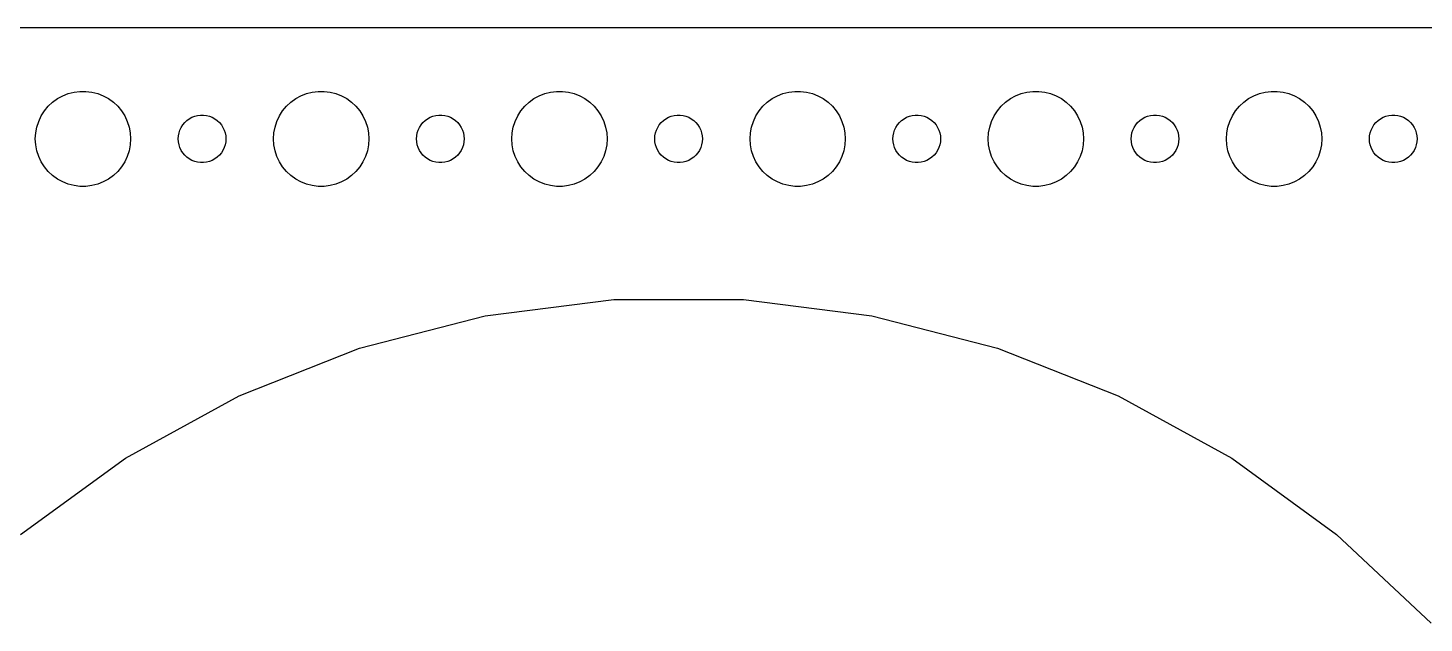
# Model space of a CAD drawing. Header units: metres. Extents: x -344 to 344, y -82 to 82.
# Drawn here: x -176 to -88.1, y 44.5 to 82 of the extents above; entities that cross this region are included whole.
import ezdxf

# ---------------------------------------------------------------- set-up
doc = ezdxf.new("R2010")
doc.units = ezdxf.units.M

msp = doc.modelspace()

# ---------------------------------------------------------------- linework, layer by layer
for p, q in [((339.814, 81.9901), (-339.814, 81.9901)), ((-174.412, 77.3115), (-174.107, 77.533)), ((-174.107, 77.533), (-173.777, 77.7145)), ((-173.777, 77.7145), (-173.427, 77.8532)), ((-173.427, 77.8532), (-173.062, 77.9469)), ((-173.062, 77.9469), (-172.688, 77.9941)), ((-172.688, 77.9941), (-172.312, 77.9941)), ((-172.312, 77.9941), (-171.938, 77.9469)), ((-171.938, 77.9469), (-171.573, 77.8532)), ((-171.573, 77.8532), (-171.223, 77.7145)), ((-171.223, 77.7145), (-170.893, 77.533)), ((-170.893, 77.533), (-170.588, 77.3115)), ((-159.412, 77.3115), (-159.107, 77.533)), ((-159.107, 77.533), (-158.777, 77.7145)), ((-158.777, 77.7145), (-158.427, 77.8532)), ((-158.427, 77.8532), (-158.062, 77.9469)), ((-158.062, 77.9469), (-157.688, 77.9941)), ((-157.688, 77.9941), (-157.312, 77.9941)), ((-157.312, 77.9941), (-156.938, 77.9469)), ((-156.938, 77.9469), (-156.573, 77.8532)), ((-156.573, 77.8532), (-156.223, 77.7145)), ((-156.223, 77.7145), (-155.893, 77.533)), ((-155.893, 77.533), (-155.588, 77.3115)), ((-144.412, 77.3115), (-144.107, 77.533)), ((-144.107, 77.533), (-143.777, 77.7145)), ((-143.777, 77.7145), (-143.427, 77.8532)), ((-143.427, 77.8532), (-143.062, 77.9469)), ((-143.062, 77.9469), (-142.688, 77.9941)), ((-142.688, 77.9941), (-142.312, 77.9941)), ((-142.312, 77.9941), (-141.938, 77.9469)), ((-141.938, 77.9469), (-141.573, 77.8532)), ((-141.573, 77.8532), (-141.223, 77.7145)), ((-141.223, 77.7145), (-140.893, 77.533)), ((-140.893, 77.533), (-140.588, 77.3115)), ((-129.412, 77.3115), (-129.107, 77.533)), ((-129.107, 77.533), (-128.777, 77.7145)), ((-128.777, 77.7145), (-128.427, 77.8532)), ((-128.427, 77.8532), (-128.062, 77.9469)), ((-128.062, 77.9469), (-127.688, 77.9941)), ((-127.688, 77.9941), (-127.312, 77.9941)), ((-127.312, 77.9941), (-126.938, 77.9469)), ((-126.938, 77.9469), (-126.573, 77.8532)), ((-126.573, 77.8532), (-126.223, 77.7145)), ((-126.223, 77.7145), (-125.893, 77.533)), ((-125.893, 77.533), (-125.588, 77.3115)), ((-114.412, 77.3115), (-114.107, 77.533)), ((-114.107, 77.533), (-113.777, 77.7145)), ((-113.777, 77.7145), (-113.427, 77.8532)), ((-113.427, 77.8532), (-113.062, 77.9469)), ((-113.062, 77.9469), (-112.688, 77.9941)), ((-112.688, 77.9941), (-112.312, 77.9941)), ((-112.312, 77.9941), (-111.938, 77.9469)), ((-111.938, 77.9469), (-111.573, 77.8532)), ((-111.573, 77.8532), (-111.223, 77.7145)), ((-111.223, 77.7145), (-110.893, 77.533)), ((-110.893, 77.533), (-110.588, 77.3115)), ((-99.4123, 77.3115), (-99.1075, 77.533)), ((-99.1075, 77.533), (-98.7773, 77.7145)), ((-98.7773, 77.7145), (-98.427, 77.8532)), ((-98.427, 77.8532), (-98.0621, 77.9469)), ((-98.0621, 77.9469), (-97.6884, 77.9941)), ((-97.6884, 77.9941), (-97.3116, 77.9941)), ((-97.3116, 77.9941), (-96.9379, 77.9469)), ((-96.9379, 77.9469), (-96.573, 77.8532)), ((-96.573, 77.8532), (-96.2227, 77.7145)), ((-96.2227, 77.7145), (-95.8925, 77.533)), ((-95.8925, 77.533), (-95.5877, 77.3115)), ((-175.129, 76.4453), (-174.927, 76.7634)), ((-174.927, 76.7634), (-174.687, 77.0536)), ((-174.687, 77.0536), (-174.412, 77.3115)), ((-170.588, 77.3115), (-170.313, 77.0536)), ((-170.313, 77.0536), (-170.073, 76.7634)), ((-170.073, 76.7634), (-169.871, 76.4453)), ((-165.281, 76.4734), (-165.094, 76.497)), ((-165.094, 76.497), (-164.906, 76.497)), ((-164.906, 76.497), (-164.719, 76.4734)), ((-160.129, 76.4453), (-159.927, 76.7634)), ((-159.927, 76.7634), (-159.687, 77.0536)), ((-159.687, 77.0536), (-159.412, 77.3115)), ((-155.588, 77.3115), (-155.313, 77.0536)), ((-155.313, 77.0536), (-155.073, 76.7634)), ((-155.073, 76.7634), (-154.871, 76.4453)), ((-150.281, 76.4734), (-150.094, 76.497)), ((-150.094, 76.497), (-149.906, 76.497)), ((-149.906, 76.497), (-149.719, 76.4734)), ((-145.129, 76.4453), (-144.927, 76.7634)), ((-144.927, 76.7634), (-144.687, 77.0536)), ((-144.687, 77.0536), (-144.412, 77.3115)), ((-140.588, 77.3115), (-140.313, 77.0536)), ((-140.313, 77.0536), (-140.073, 76.7634)), ((-140.073, 76.7634), (-139.871, 76.4453)), ((-135.281, 76.4734), (-135.094, 76.497)), ((-135.094, 76.497), (-134.906, 76.497)), ((-134.906, 76.497), (-134.719, 76.4734)), ((-130.129, 76.4453), (-129.927, 76.7634)), ((-129.927, 76.7634), (-129.687, 77.0536)), ((-129.687, 77.0536), (-129.412, 77.3115)), ((-125.588, 77.3115), (-125.313, 77.0536)), ((-125.313, 77.0536), (-125.073, 76.7634)), ((-125.073, 76.7634), (-124.871, 76.4453)), ((-120.281, 76.4734), (-120.094, 76.497)), ((-120.094, 76.497), (-119.906, 76.497)), ((-119.906, 76.497), (-119.719, 76.4734)), ((-115.129, 76.4453), (-114.927, 76.7634)), ((-114.927, 76.7634), (-114.687, 77.0536)), ((-114.687, 77.0536), (-114.412, 77.3115)), ((-110.588, 77.3115), (-110.313, 77.0536)), ((-110.313, 77.0536), (-110.073, 76.7634)), ((-110.073, 76.7634), (-109.871, 76.4453)), ((-105.281, 76.4734), (-105.094, 76.497)), ((-105.094, 76.497), (-104.906, 76.497)), ((-104.906, 76.497), (-104.719, 76.4734)), ((-100.129, 76.4453), (-99.927, 76.7634)), ((-99.927, 76.7634), (-99.6869, 77.0536)), ((-99.6869, 77.0536), (-99.4123, 77.3115)), ((-95.5877, 77.3115), (-95.3131, 77.0536)), ((-95.3131, 77.0536), (-95.073, 76.7634)), ((-95.073, 76.7634), (-94.8711, 76.4453)), ((-90.2811, 76.4734), (-90.0942, 76.497)), ((-90.0942, 76.497), (-89.9058, 76.497)), ((-89.9058, 76.497), (-89.7189, 76.4734)), ((-175.476, 75.376), (-175.406, 75.7461)), ((-175.406, 75.7461), (-175.289, 76.1044)), ((-175.289, 76.1044), (-175.129, 76.4453)), ((-169.871, 76.4453), (-169.711, 76.1044)), ((-169.711, 76.1044), (-169.594, 75.7461)), ((-169.594, 75.7461), (-169.524, 75.376)), ((-166.395, 75.5522), (-166.314, 75.7226)), ((-166.314, 75.7226), (-166.214, 75.8817)), ((-166.214, 75.8817), (-166.093, 76.0268)), ((-166.093, 76.0268), (-165.956, 76.1558)), ((-165.956, 76.1558), (-165.804, 76.2665)), ((-165.804, 76.2665), (-165.639, 76.3572)), ((-165.639, 76.3572), (-165.464, 76.4266)), ((-165.464, 76.4266), (-165.281, 76.4734)), ((-164.719, 76.4734), (-164.536, 76.4266)), ((-164.536, 76.4266), (-164.361, 76.3572)), ((-164.361, 76.3572), (-164.196, 76.2665)), ((-164.196, 76.2665), (-164.044, 76.1558)), ((-164.044, 76.1558), (-163.907, 76.0268)), ((-163.907, 76.0268), (-163.786, 75.8817)), ((-163.786, 75.8817), (-163.686, 75.7226)), ((-163.686, 75.7226), (-163.605, 75.5522)), ((-160.476, 75.376), (-160.406, 75.7461)), ((-160.406, 75.7461), (-160.289, 76.1044)), ((-160.289, 76.1044), (-160.129, 76.4453)), ((-154.871, 76.4453), (-154.711, 76.1044)), ((-154.711, 76.1044), (-154.594, 75.7461)), ((-154.594, 75.7461), (-154.524, 75.376)), ((-151.395, 75.5522), (-151.314, 75.7226)), ((-151.314, 75.7226), (-151.214, 75.8817)), ((-151.214, 75.8817), (-151.093, 76.0268)), ((-151.093, 76.0268), (-150.956, 76.1558)), ((-150.956, 76.1558), (-150.804, 76.2665)), ((-150.804, 76.2665), (-150.639, 76.3572)), ((-150.639, 76.3572), (-150.464, 76.4266)), ((-150.464, 76.4266), (-150.281, 76.4734)), ((-149.719, 76.4734), (-149.536, 76.4266)), ((-149.536, 76.4266), (-149.361, 76.3572)), ((-149.361, 76.3572), (-149.196, 76.2665)), ((-149.196, 76.2665), (-149.044, 76.1558)), ((-149.044, 76.1558), (-148.907, 76.0268)), ((-148.907, 76.0268), (-148.786, 75.8817)), ((-148.786, 75.8817), (-148.686, 75.7226)), ((-148.686, 75.7226), (-148.605, 75.5522)), ((-145.476, 75.376), (-145.406, 75.7461)), ((-145.406, 75.7461), (-145.289, 76.1044)), ((-145.289, 76.1044), (-145.129, 76.4453)), ((-139.871, 76.4453), (-139.711, 76.1044)), ((-139.711, 76.1044), (-139.594, 75.7461)), ((-139.594, 75.7461), (-139.524, 75.376)), ((-136.395, 75.5522), (-136.314, 75.7226)), ((-136.314, 75.7226), (-136.214, 75.8817)), ((-136.214, 75.8817), (-136.093, 76.0268)), ((-136.093, 76.0268), (-135.956, 76.1558)), ((-135.956, 76.1558), (-135.804, 76.2665)), ((-135.804, 76.2665), (-135.639, 76.3572)), ((-135.639, 76.3572), (-135.464, 76.4266)), ((-135.464, 76.4266), (-135.281, 76.4734)), ((-134.719, 76.4734), (-134.536, 76.4266)), ((-134.536, 76.4266), (-134.361, 76.3572)), ((-134.361, 76.3572), (-134.196, 76.2665)), ((-134.196, 76.2665), (-134.044, 76.1558)), ((-134.044, 76.1558), (-133.907, 76.0268)), ((-133.907, 76.0268), (-133.786, 75.8817)), ((-133.786, 75.8817), (-133.686, 75.7226)), ((-133.686, 75.7226), (-133.605, 75.5522)), ((-130.476, 75.376), (-130.406, 75.7461)), ((-130.406, 75.7461), (-130.289, 76.1044)), ((-130.289, 76.1044), (-130.129, 76.4453)), ((-124.871, 76.4453), (-124.711, 76.1044)), ((-124.711, 76.1044), (-124.594, 75.7461)), ((-124.594, 75.7461), (-124.524, 75.376)), ((-121.395, 75.5522), (-121.314, 75.7226)), ((-121.314, 75.7226), (-121.214, 75.8817)), ((-121.214, 75.8817), (-121.093, 76.0268)), ((-121.093, 76.0268), (-120.956, 76.1558)), ((-120.956, 76.1558), (-120.804, 76.2665)), ((-120.804, 76.2665), (-120.639, 76.3572)), ((-120.639, 76.3572), (-120.464, 76.4266)), ((-120.464, 76.4266), (-120.281, 76.4734)), ((-119.719, 76.4734), (-119.536, 76.4266)), ((-119.536, 76.4266), (-119.361, 76.3572)), ((-119.361, 76.3572), (-119.196, 76.2665)), ((-119.196, 76.2665), (-119.044, 76.1558)), ((-119.044, 76.1558), (-118.907, 76.0268)), ((-118.907, 76.0268), (-118.786, 75.8817)), ((-118.786, 75.8817), (-118.686, 75.7226)), ((-118.686, 75.7226), (-118.605, 75.5522)), ((-115.476, 75.376), (-115.406, 75.7461)), ((-115.406, 75.7461), (-115.289, 76.1044)), ((-115.289, 76.1044), (-115.129, 76.4453)), ((-109.871, 76.4453), (-109.711, 76.1044)), ((-109.711, 76.1044), (-109.594, 75.7461)), ((-109.594, 75.7461), (-109.524, 75.376)), ((-106.395, 75.5522), (-106.314, 75.7226)), ((-106.314, 75.7226), (-106.214, 75.8817)), ((-106.214, 75.8817), (-106.093, 76.0268)), ((-106.093, 76.0268), (-105.956, 76.1558)), ((-105.956, 76.1558), (-105.804, 76.2665)), ((-105.804, 76.2665), (-105.639, 76.3572)), ((-105.639, 76.3572), (-105.464, 76.4266)), ((-105.464, 76.4266), (-105.281, 76.4734)), ((-104.719, 76.4734), (-104.536, 76.4266)), ((-104.536, 76.4266), (-104.361, 76.3572)), ((-104.361, 76.3572), (-104.196, 76.2665)), ((-104.196, 76.2665), (-104.044, 76.1558)), ((-104.044, 76.1558), (-103.907, 76.0268)), ((-103.907, 76.0268), (-103.786, 75.8817)), ((-103.786, 75.8817), (-103.686, 75.7226)), ((-103.686, 75.7226), (-103.605, 75.5522)), ((-100.476, 75.376), (-100.406, 75.7461)), ((-100.406, 75.7461), (-100.289, 76.1044)), ((-100.289, 76.1044), (-100.129, 76.4453)), ((-94.8711, 76.4453), (-94.7107, 76.1044)), ((-94.7107, 76.1044), (-94.5943, 75.7461)), ((-94.5943, 75.7461), (-94.5237, 75.376)), ((-91.3947, 75.5522), (-91.3145, 75.7226)), ((-91.3145, 75.7226), (-91.2135, 75.8817)), ((-91.2135, 75.8817), (-91.0934, 76.0268)), ((-91.0934, 76.0268), (-90.9561, 76.1558)), ((-90.9561, 76.1558), (-90.8037, 76.2665)), ((-90.8037, 76.2665), (-90.6387, 76.3572)), ((-90.6387, 76.3572), (-90.4635, 76.4266)), ((-90.4635, 76.4266), (-90.2811, 76.4734)), ((-89.7189, 76.4734), (-89.5365, 76.4266)), ((-89.5365, 76.4266), (-89.3613, 76.3572)), ((-89.3613, 76.3572), (-89.1963, 76.2665)), ((-89.1963, 76.2665), (-89.0439, 76.1558)), ((-89.0439, 76.1558), (-88.9065, 76.0268)), ((-88.9065, 76.0268), (-88.7865, 75.8817)), ((-88.7865, 75.8817), (-88.6855, 75.7226)), ((-88.6855, 75.7226), (-88.6053, 75.5522)), ((-175.5, 75), (-175.476, 75.376)), ((-175.476, 74.624), (-175.5, 75)), ((-169.524, 75.376), (-169.5, 75)), ((-169.5, 75), (-169.524, 74.624)), ((-166.5, 75), (-166.488, 75.188)), ((-166.488, 74.812), (-166.5, 75)), ((-166.488, 75.188), (-166.453, 75.373)), ((-166.453, 74.627), (-166.488, 74.812)), ((-166.453, 75.373), (-166.395, 75.5522)), ((-163.605, 75.5522), (-163.547, 75.373)), ((-163.547, 75.373), (-163.512, 75.188)), ((-163.512, 74.812), (-163.547, 74.627)), ((-163.512, 75.188), (-163.5, 75)), ((-163.5, 75), (-163.512, 74.812)), ((-160.5, 75), (-160.476, 75.376)), ((-160.476, 74.624), (-160.5, 75)), ((-154.524, 75.376), (-154.5, 75)), ((-154.5, 75), (-154.524, 74.624)), ((-151.5, 75), (-151.488, 75.188)), ((-151.488, 74.812), (-151.5, 75)), ((-151.488, 75.188), (-151.453, 75.373)), ((-151.453, 74.627), (-151.488, 74.812)), ((-151.453, 75.373), (-151.395, 75.5522)), ((-148.605, 75.5522), (-148.547, 75.373)), ((-148.547, 75.373), (-148.512, 75.188)), ((-148.512, 74.812), (-148.547, 74.627)), ((-148.512, 75.188), (-148.5, 75)), ((-148.5, 75), (-148.512, 74.812)), ((-145.5, 75), (-145.476, 75.376)), ((-145.476, 74.624), (-145.5, 75)), ((-139.524, 75.376), (-139.5, 75)), ((-139.5, 75), (-139.524, 74.624)), ((-136.5, 75), (-136.488, 75.188)), ((-136.488, 74.812), (-136.5, 75)), ((-136.488, 75.188), (-136.453, 75.373)), ((-136.453, 74.627), (-136.488, 74.812)), ((-136.453, 75.373), (-136.395, 75.5522)), ((-133.605, 75.5522), (-133.547, 75.373)), ((-133.547, 75.373), (-133.512, 75.188)), ((-133.512, 74.812), (-133.547, 74.627)), ((-133.512, 75.188), (-133.5, 75)), ((-133.5, 75), (-133.512, 74.812)), ((-130.5, 75), (-130.476, 75.376)), ((-130.476, 74.624), (-130.5, 75)), ((-124.524, 75.376), (-124.5, 75)), ((-124.5, 75), (-124.524, 74.624)), ((-121.5, 75), (-121.488, 75.188)), ((-121.488, 74.812), (-121.5, 75)), ((-121.488, 75.188), (-121.453, 75.373)), ((-121.453, 74.627), (-121.488, 74.812)), ((-121.453, 75.373), (-121.395, 75.5522)), ((-118.605, 75.5522), (-118.547, 75.373)), ((-118.547, 75.373), (-118.512, 75.188)), ((-118.512, 74.812), (-118.547, 74.627)), ((-118.512, 75.188), (-118.5, 75)), ((-118.5, 75), (-118.512, 74.812)), ((-115.5, 75), (-115.476, 75.376)), ((-115.476, 74.624), (-115.5, 75)), ((-109.524, 75.376), (-109.5, 75)), ((-109.5, 75), (-109.524, 74.624)), ((-106.5, 75), (-106.488, 75.188)), ((-106.488, 74.812), (-106.5, 75)), ((-106.488, 75.188), (-106.453, 75.373)), ((-106.453, 74.627), (-106.488, 74.812)), ((-106.453, 75.373), (-106.395, 75.5522)), ((-103.605, 75.5522), (-103.547, 75.373)), ((-103.547, 75.373), (-103.512, 75.188)), ((-103.512, 74.812), (-103.547, 74.627)), ((-103.512, 75.188), (-103.5, 75)), ((-103.5, 75), (-103.512, 74.812)), ((-100.5, 75), (-100.476, 75.376)), ((-100.476, 74.624), (-100.5, 75)), ((-94.5237, 75.376), (-94.5, 75)), ((-94.5, 75), (-94.5237, 74.624)), ((-91.5, 75), (-91.4882, 75.188)), ((-91.4882, 74.812), (-91.5, 75)), ((-91.4882, 75.188), (-91.4529, 75.373)), ((-91.4529, 74.627), (-91.4882, 74.812)), ((-91.4529, 75.373), (-91.3947, 75.5522)), ((-88.6053, 75.5522), (-88.5471, 75.373)), ((-88.5471, 75.373), (-88.5118, 75.188)), ((-88.5118, 74.812), (-88.5471, 74.627)), ((-88.5118, 75.188), (-88.5, 75)), ((-88.5, 75), (-88.5118, 74.812)), ((-175.406, 74.2539), (-175.476, 74.624)), ((-175.289, 73.8956), (-175.406, 74.2539)), ((-175.129, 73.5547), (-175.289, 73.8956)), ((-169.711, 73.8956), (-169.871, 73.5547)), ((-169.594, 74.2539), (-169.711, 73.8956)), ((-169.524, 74.624), (-169.594, 74.2539)), ((-166.395, 74.4478), (-166.453, 74.627)), ((-166.314, 74.2774), (-166.395, 74.4478)), ((-166.214, 74.1183), (-166.314, 74.2774)), ((-166.093, 73.9732), (-166.214, 74.1183)), ((-165.956, 73.8442), (-166.093, 73.9732)), ((-165.804, 73.7335), (-165.956, 73.8442)), ((-164.044, 73.8442), (-164.196, 73.7335)), ((-163.907, 73.9732), (-164.044, 73.8442)), ((-163.786, 74.1183), (-163.907, 73.9732)), ((-163.686, 74.2774), (-163.786, 74.1183)), ((-163.605, 74.4478), (-163.686, 74.2774)), ((-163.547, 74.627), (-163.605, 74.4478)), ((-160.406, 74.2539), (-160.476, 74.624)), ((-160.289, 73.8956), (-160.406, 74.2539)), ((-160.129, 73.5547), (-160.289, 73.8956)), ((-154.711, 73.8956), (-154.871, 73.5547)), ((-154.594, 74.2539), (-154.711, 73.8956)), ((-154.524, 74.624), (-154.594, 74.2539)), ((-151.395, 74.4478), (-151.453, 74.627)), ((-151.314, 74.2774), (-151.395, 74.4478)), ((-151.214, 74.1183), (-151.314, 74.2774)), ((-151.093, 73.9732), (-151.214, 74.1183)), ((-150.956, 73.8442), (-151.093, 73.9732)), ((-150.804, 73.7335), (-150.956, 73.8442)), ((-149.044, 73.8442), (-149.196, 73.7335)), ((-148.907, 73.9732), (-149.044, 73.8442)), ((-148.786, 74.1183), (-148.907, 73.9732)), ((-148.686, 74.2774), (-148.786, 74.1183)), ((-148.605, 74.4478), (-148.686, 74.2774)), ((-148.547, 74.627), (-148.605, 74.4478)), ((-145.406, 74.2539), (-145.476, 74.624)), ((-145.289, 73.8956), (-145.406, 74.2539)), ((-145.129, 73.5547), (-145.289, 73.8956)), ((-139.711, 73.8956), (-139.871, 73.5547)), ((-139.594, 74.2539), (-139.711, 73.8956)), ((-139.524, 74.624), (-139.594, 74.2539)), ((-136.395, 74.4478), (-136.453, 74.627)), ((-136.314, 74.2774), (-136.395, 74.4478)), ((-136.214, 74.1183), (-136.314, 74.2774)), ((-136.093, 73.9732), (-136.214, 74.1183)), ((-135.956, 73.8442), (-136.093, 73.9732)), ((-135.804, 73.7335), (-135.956, 73.8442)), ((-134.044, 73.8442), (-134.196, 73.7335)), ((-133.907, 73.9732), (-134.044, 73.8442)), ((-133.786, 74.1183), (-133.907, 73.9732)), ((-133.686, 74.2774), (-133.786, 74.1183)), ((-133.605, 74.4478), (-133.686, 74.2774)), ((-133.547, 74.627), (-133.605, 74.4478)), ((-130.406, 74.2539), (-130.476, 74.624)), ((-130.289, 73.8956), (-130.406, 74.2539)), ((-130.129, 73.5547), (-130.289, 73.8956)), ((-124.711, 73.8956), (-124.871, 73.5547)), ((-124.594, 74.2539), (-124.711, 73.8956)), ((-124.524, 74.624), (-124.594, 74.2539)), ((-121.395, 74.4478), (-121.453, 74.627)), ((-121.314, 74.2774), (-121.395, 74.4478)), ((-121.214, 74.1183), (-121.314, 74.2774)), ((-121.093, 73.9732), (-121.214, 74.1183)), ((-120.956, 73.8442), (-121.093, 73.9732)), ((-120.804, 73.7335), (-120.956, 73.8442)), ((-119.044, 73.8442), (-119.196, 73.7335)), ((-118.907, 73.9732), (-119.044, 73.8442)), ((-118.786, 74.1183), (-118.907, 73.9732)), ((-118.686, 74.2774), (-118.786, 74.1183)), ((-118.605, 74.4478), (-118.686, 74.2774)), ((-118.547, 74.627), (-118.605, 74.4478)), ((-115.406, 74.2539), (-115.476, 74.624)), ((-115.289, 73.8956), (-115.406, 74.2539)), ((-115.129, 73.5547), (-115.289, 73.8956)), ((-109.711, 73.8956), (-109.871, 73.5547)), ((-109.594, 74.2539), (-109.711, 73.8956)), ((-109.524, 74.624), (-109.594, 74.2539)), ((-106.395, 74.4478), (-106.453, 74.627)), ((-106.314, 74.2774), (-106.395, 74.4478)), ((-106.214, 74.1183), (-106.314, 74.2774)), ((-106.093, 73.9732), (-106.214, 74.1183)), ((-105.956, 73.8442), (-106.093, 73.9732)), ((-105.804, 73.7335), (-105.956, 73.8442)), ((-104.044, 73.8442), (-104.196, 73.7335)), ((-103.907, 73.9732), (-104.044, 73.8442)), ((-103.786, 74.1183), (-103.907, 73.9732)), ((-103.686, 74.2774), (-103.786, 74.1183)), ((-103.605, 74.4478), (-103.686, 74.2774)), ((-103.547, 74.627), (-103.605, 74.4478)), ((-100.406, 74.2539), (-100.476, 74.624)), ((-100.289, 73.8956), (-100.406, 74.2539)), ((-100.129, 73.5547), (-100.289, 73.8956)), ((-94.7107, 73.8956), (-94.8711, 73.5547)), ((-94.5943, 74.2539), (-94.7107, 73.8956)), ((-94.5237, 74.624), (-94.5943, 74.2539)), ((-91.3947, 74.4478), (-91.4529, 74.627)), ((-91.3145, 74.2774), (-91.3947, 74.4478)), ((-91.2135, 74.1183), (-91.3145, 74.2774)), ((-91.0934, 73.9732), (-91.2135, 74.1183)), ((-90.9561, 73.8442), (-91.0934, 73.9732)), ((-90.8037, 73.7335), (-90.9561, 73.8442)), ((-89.0439, 73.8442), (-89.1963, 73.7335)), ((-88.9065, 73.9732), (-89.0439, 73.8442)), ((-88.7865, 74.1183), (-88.9065, 73.9732)), ((-88.6855, 74.2774), (-88.7865, 74.1183)), ((-88.6053, 74.4478), (-88.6855, 74.2774)), ((-88.5471, 74.627), (-88.6053, 74.4478)), ((-174.927, 73.2366), (-175.129, 73.5547)), ((-174.687, 72.9464), (-174.927, 73.2366)), ((-170.073, 73.2366), (-170.313, 72.9464)), ((-169.871, 73.5547), (-170.073, 73.2366)), ((-165.639, 73.6428), (-165.804, 73.7335)), ((-165.464, 73.5734), (-165.639, 73.6428)), ((-165.281, 73.5266), (-165.464, 73.5734)), ((-165.094, 73.503), (-165.281, 73.5266)), ((-164.906, 73.503), (-165.094, 73.503)), ((-164.719, 73.5266), (-164.906, 73.503)), ((-164.536, 73.5734), (-164.719, 73.5266)), ((-164.361, 73.6428), (-164.536, 73.5734)), ((-164.196, 73.7335), (-164.361, 73.6428)), ((-159.927, 73.2366), (-160.129, 73.5547)), ((-159.687, 72.9464), (-159.927, 73.2366)), ((-155.073, 73.2366), (-155.313, 72.9464)), ((-154.871, 73.5547), (-155.073, 73.2366)), ((-150.639, 73.6428), (-150.804, 73.7335)), ((-150.464, 73.5734), (-150.639, 73.6428)), ((-150.281, 73.5266), (-150.464, 73.5734)), ((-150.094, 73.503), (-150.281, 73.5266)), ((-149.906, 73.503), (-150.094, 73.503)), ((-149.719, 73.5266), (-149.906, 73.503)), ((-149.536, 73.5734), (-149.719, 73.5266)), ((-149.361, 73.6428), (-149.536, 73.5734)), ((-149.196, 73.7335), (-149.361, 73.6428)), ((-144.927, 73.2366), (-145.129, 73.5547)), ((-144.687, 72.9464), (-144.927, 73.2366)), ((-140.073, 73.2366), (-140.313, 72.9464)), ((-139.871, 73.5547), (-140.073, 73.2366)), ((-135.639, 73.6428), (-135.804, 73.7335)), ((-135.464, 73.5734), (-135.639, 73.6428)), ((-135.281, 73.5266), (-135.464, 73.5734)), ((-135.094, 73.503), (-135.281, 73.5266)), ((-134.906, 73.503), (-135.094, 73.503)), ((-134.719, 73.5266), (-134.906, 73.503)), ((-134.536, 73.5734), (-134.719, 73.5266)), ((-134.361, 73.6428), (-134.536, 73.5734)), ((-134.196, 73.7335), (-134.361, 73.6428)), ((-129.927, 73.2366), (-130.129, 73.5547)), ((-129.687, 72.9464), (-129.927, 73.2366)), ((-125.073, 73.2366), (-125.313, 72.9464)), ((-124.871, 73.5547), (-125.073, 73.2366)), ((-120.639, 73.6428), (-120.804, 73.7335)), ((-120.464, 73.5734), (-120.639, 73.6428)), ((-120.281, 73.5266), (-120.464, 73.5734)), ((-120.094, 73.503), (-120.281, 73.5266)), ((-119.906, 73.503), (-120.094, 73.503)), ((-119.719, 73.5266), (-119.906, 73.503)), ((-119.536, 73.5734), (-119.719, 73.5266)), ((-119.361, 73.6428), (-119.536, 73.5734)), ((-119.196, 73.7335), (-119.361, 73.6428)), ((-114.927, 73.2366), (-115.129, 73.5547)), ((-114.687, 72.9464), (-114.927, 73.2366)), ((-110.073, 73.2366), (-110.313, 72.9464)), ((-109.871, 73.5547), (-110.073, 73.2366)), ((-105.639, 73.6428), (-105.804, 73.7335)), ((-105.464, 73.5734), (-105.639, 73.6428)), ((-105.281, 73.5266), (-105.464, 73.5734)), ((-105.094, 73.503), (-105.281, 73.5266)), ((-104.906, 73.503), (-105.094, 73.503)), ((-104.719, 73.5266), (-104.906, 73.503)), ((-104.536, 73.5734), (-104.719, 73.5266)), ((-104.361, 73.6428), (-104.536, 73.5734)), ((-104.196, 73.7335), (-104.361, 73.6428)), ((-99.927, 73.2366), (-100.129, 73.5547)), ((-99.6869, 72.9464), (-99.927, 73.2366)), ((-95.073, 73.2366), (-95.3131, 72.9464)), ((-94.8711, 73.5547), (-95.073, 73.2366)), ((-90.6387, 73.6428), (-90.8037, 73.7335)), ((-90.4635, 73.5734), (-90.6387, 73.6428)), ((-90.2811, 73.5266), (-90.4635, 73.5734)), ((-90.0942, 73.503), (-90.2811, 73.5266)), ((-89.9058, 73.503), (-90.0942, 73.503)), ((-89.7189, 73.5266), (-89.9058, 73.503)), ((-89.5365, 73.5734), (-89.7189, 73.5266)), ((-89.3613, 73.6428), (-89.5365, 73.5734)), ((-89.1963, 73.7335), (-89.3613, 73.6428)), ((-174.412, 72.6885), (-174.687, 72.9464)), ((-174.107, 72.467), (-174.412, 72.6885)), ((-173.777, 72.2855), (-174.107, 72.467)), ((-173.427, 72.1468), (-173.777, 72.2855)), ((-173.062, 72.0531), (-173.427, 72.1468)), ((-171.573, 72.1468), (-171.938, 72.0531)), ((-171.223, 72.2855), (-171.573, 72.1468)), ((-170.893, 72.467), (-171.223, 72.2855)), ((-170.588, 72.6885), (-170.893, 72.467)), ((-170.313, 72.9464), (-170.588, 72.6885)), ((-159.412, 72.6885), (-159.687, 72.9464)), ((-159.107, 72.467), (-159.412, 72.6885)), ((-158.777, 72.2855), (-159.107, 72.467)), ((-158.427, 72.1468), (-158.777, 72.2855)), ((-158.062, 72.0531), (-158.427, 72.1468)), ((-156.573, 72.1468), (-156.938, 72.0531)), ((-156.223, 72.2855), (-156.573, 72.1468)), ((-155.893, 72.467), (-156.223, 72.2855)), ((-155.588, 72.6885), (-155.893, 72.467)), ((-155.313, 72.9464), (-155.588, 72.6885)), ((-144.412, 72.6885), (-144.687, 72.9464)), ((-144.107, 72.467), (-144.412, 72.6885)), ((-143.777, 72.2855), (-144.107, 72.467)), ((-143.427, 72.1468), (-143.777, 72.2855)), ((-143.062, 72.0531), (-143.427, 72.1468)), ((-141.573, 72.1468), (-141.938, 72.0531)), ((-141.223, 72.2855), (-141.573, 72.1468)), ((-140.893, 72.467), (-141.223, 72.2855)), ((-140.588, 72.6885), (-140.893, 72.467)), ((-140.313, 72.9464), (-140.588, 72.6885)), ((-129.412, 72.6885), (-129.687, 72.9464)), ((-129.107, 72.467), (-129.412, 72.6885)), ((-128.777, 72.2855), (-129.107, 72.467)), ((-128.427, 72.1468), (-128.777, 72.2855)), ((-128.062, 72.0531), (-128.427, 72.1468)), ((-126.573, 72.1468), (-126.938, 72.0531)), ((-126.223, 72.2855), (-126.573, 72.1468)), ((-125.893, 72.467), (-126.223, 72.2855)), ((-125.588, 72.6885), (-125.893, 72.467)), ((-125.313, 72.9464), (-125.588, 72.6885)), ((-114.412, 72.6885), (-114.687, 72.9464)), ((-114.107, 72.467), (-114.412, 72.6885)), ((-113.777, 72.2855), (-114.107, 72.467)), ((-113.427, 72.1468), (-113.777, 72.2855)), ((-113.062, 72.0531), (-113.427, 72.1468)), ((-111.573, 72.1468), (-111.938, 72.0531)), ((-111.223, 72.2855), (-111.573, 72.1468)), ((-110.893, 72.467), (-111.223, 72.2855)), ((-110.588, 72.6885), (-110.893, 72.467)), ((-110.313, 72.9464), (-110.588, 72.6885)), ((-99.4123, 72.6885), (-99.6869, 72.9464)), ((-99.1075, 72.467), (-99.4123, 72.6885)), ((-98.7773, 72.2855), (-99.1075, 72.467)), ((-98.427, 72.1468), (-98.7773, 72.2855)), ((-98.0621, 72.0531), (-98.427, 72.1468)), ((-96.573, 72.1468), (-96.9379, 72.0531)), ((-96.2227, 72.2855), (-96.573, 72.1468)), ((-95.8925, 72.467), (-96.2227, 72.2855)), ((-95.5877, 72.6885), (-95.8925, 72.467)), ((-95.3131, 72.9464), (-95.5877, 72.6885)), ((-172.688, 72.0059), (-173.062, 72.0531)), ((-172.312, 72.0059), (-172.688, 72.0059)), ((-171.938, 72.0531), (-172.312, 72.0059)), ((-157.688, 72.0059), (-158.062, 72.0531)), ((-157.312, 72.0059), (-157.688, 72.0059)), ((-156.938, 72.0531), (-157.312, 72.0059)), ((-142.688, 72.0059), (-143.062, 72.0531)), ((-142.312, 72.0059), (-142.688, 72.0059)), ((-141.938, 72.0531), (-142.312, 72.0059)), ((-127.688, 72.0059), (-128.062, 72.0531)), ((-127.312, 72.0059), (-127.688, 72.0059)), ((-126.938, 72.0531), (-127.312, 72.0059)), ((-112.688, 72.0059), (-113.062, 72.0531)), ((-112.312, 72.0059), (-112.688, 72.0059)), ((-111.938, 72.0531), (-112.312, 72.0059)), ((-97.6884, 72.0059), (-98.0621, 72.0531)), ((-97.3116, 72.0059), (-97.6884, 72.0059)), ((-96.9379, 72.0531), (-97.3116, 72.0059)), ((-147.18, 63.8487), (-139.081, 64.8717)), ((-139.081, 64.8717), (-130.919, 64.8717)), ((-130.919, 64.8717), (-122.82, 63.8487)), ((-155.086, 61.8187), (-147.18, 63.8487)), ((-122.82, 63.8487), (-114.914, 61.8187)), ((-162.676, 58.8138), (-155.086, 61.8187)), ((-114.914, 61.8187), (-107.324, 58.8138)), ((-169.829, 54.8813), (-162.676, 58.8138)), ((-107.324, 58.8138), (-100.171, 54.8813)), ((-176.433, 50.0834), (-169.829, 54.8813)), ((-100.171, 54.8813), (-93.5674, 50.0834)), ((-93.5674, 50.0834), (-87.617, 44.4956))]:
    msp.add_line(p, q)

doc.saveas('drawing.dxf')
